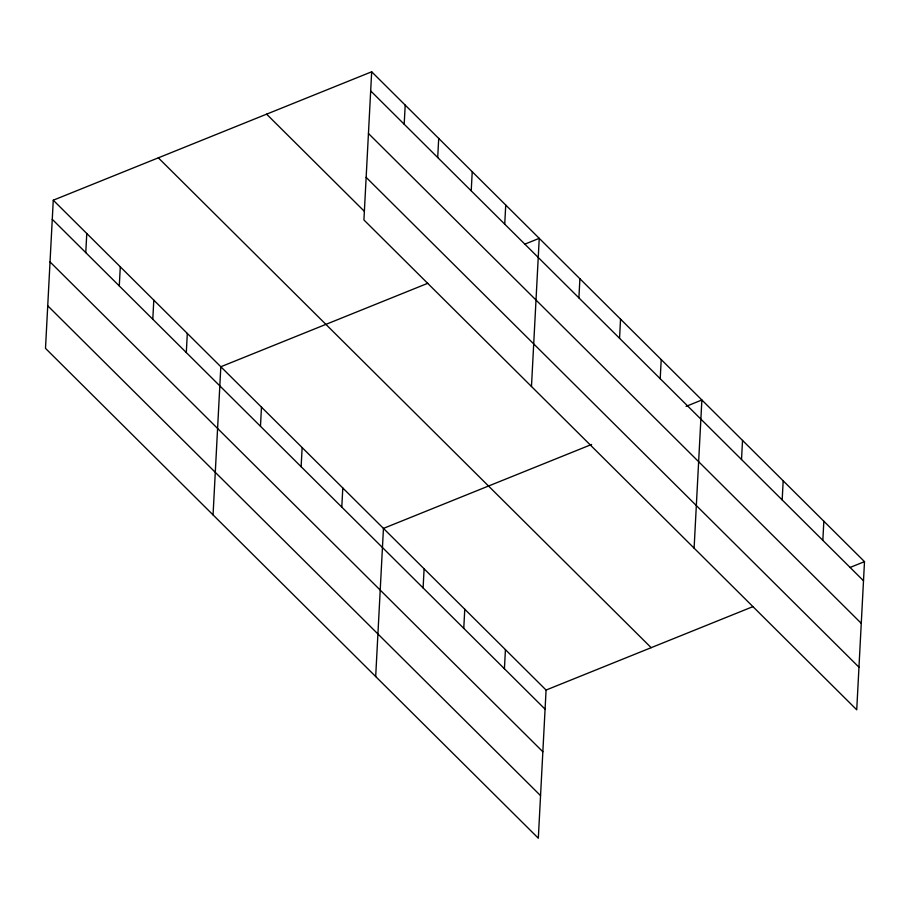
<?xml version="1.0" encoding="UTF-8"?>
<svg xmlns="http://www.w3.org/2000/svg" width="910" height="910" viewBox="0 0 910 910"><rect width="100%" height="100%" fill="white"/><g stroke="black" fill="none" stroke-linecap="round" stroke-linejoin="round"><path stroke-width="1.36" d="M53.269 200.2L45.5 348.359L538.322 838.212L546.08 690.053L53.269 200.2L371.678 71.788L864.5 561.641L856.731 709.8L363.92 219.947L371.678 71.788M85.779 252.627L86.78 233.506M119.29 285.945L120.291 266.823M152.8 319.251L153.801 300.129M186.311 352.557L187.312 333.435M213.054 514.912L220.823 366.753L427.723 283.317M260.476 426.278L261.477 407.157M301.13 466.693L302.143 447.572M341.796 507.109L342.797 487.987M404.188 124.226L405.2 105.105M375.682 676.562L383.451 528.403L591.636 444.444M437.699 157.532L438.711 138.411M423.104 587.928L424.105 568.807M471.221 190.838L472.222 171.717M463.77 628.344L464.771 609.222M504.732 224.156L505.733 205.034M504.424 668.759L505.425 649.638M531.474 386.5L539.243 238.34L524.797 244.164M578.896 297.877L579.898 278.756M619.551 338.281L620.552 319.16M660.216 378.697L661.217 359.575M694.103 548.15L701.872 399.99L686.106 406.349M741.525 459.527L742.526 440.406M782.179 499.931L783.18 480.81M822.845 540.347L823.846 521.225M546.08 690.053L752.98 606.617M850.054 567.465L864.5 561.641M370.677 90.909L863.499 580.762M368.448 133.497L861.269 623.339M366.15 177.37L858.972 667.212M266.607 114.159L364.182 211.154M158.34 157.828L651.162 647.67M52.268 219.321L545.079 709.174M50.027 261.909L542.849 751.751M47.73 305.783L540.551 795.624"/></g></svg>
